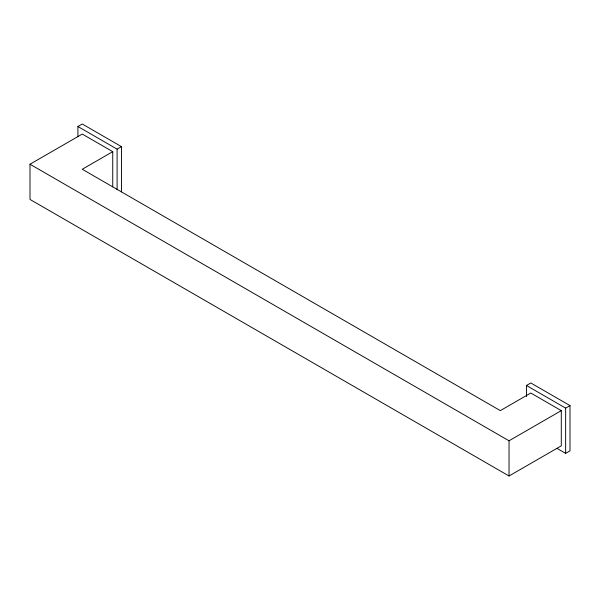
<?xml version="1.0" encoding="UTF-8"?>
<svg xmlns="http://www.w3.org/2000/svg" width="600" height="600" viewBox="0 0 600 600"><rect width="100%" height="100%" fill="white"/><g stroke="black" fill="none" stroke-linecap="round" stroke-linejoin="round"><path stroke-width="0.9" d="M77.903 136.68L77.903 126.517L82.26 124.005L121.455 146.632L121.455 191.887M112.74 151.657L82.26 169.26L500.325 410.625L530.805 393.03L561.293 410.625L561.293 445.83L509.033 475.995L30 199.433L30 164.227L82.26 134.062L112.74 151.657L112.74 186.863M77.903 126.517L117.097 149.145L121.455 146.632M526.455 396.57L526.455 385.485L530.805 382.972L570 405.6L570 450.855L565.643 453.368L556.845 448.29M30 164.227L509.033 440.798L561.293 410.625M526.455 385.485L565.643 408.112L570 405.6M565.643 408.112L565.643 453.368M509.033 440.798L509.033 475.995M117.097 149.145L117.097 189.788"/></g></svg>
